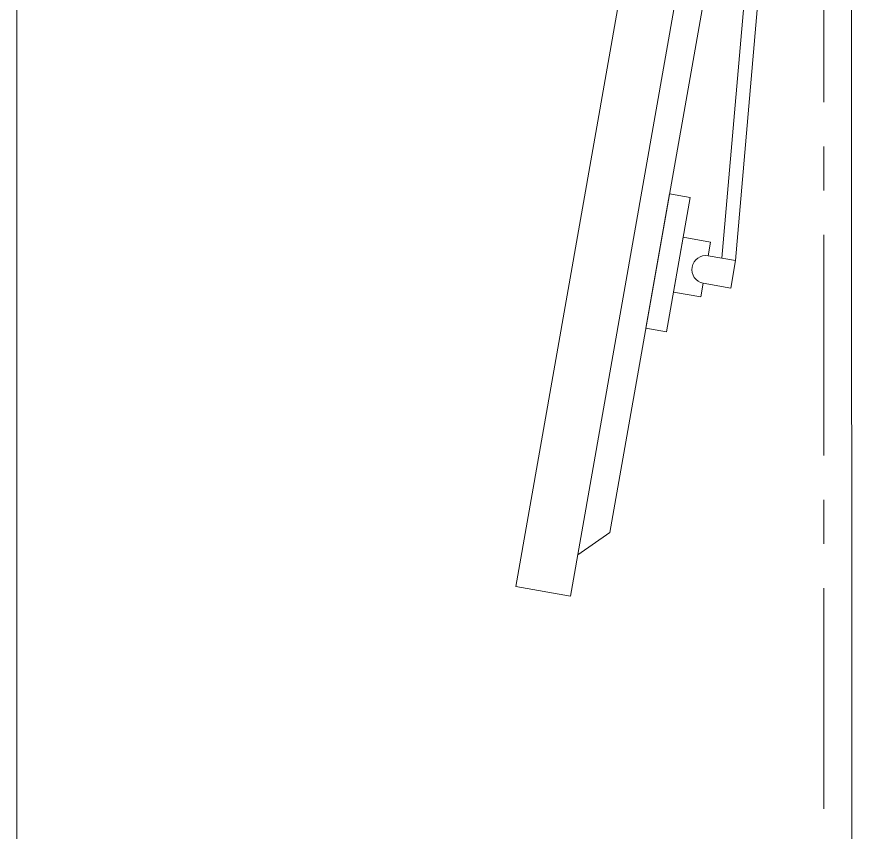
# Model space of a CAD drawing. Header units: millimetres. Extents: x 26027 to 581921, y 7230 to 233891.
# Drawn here: x 479668 to 480269, y 160909 to 161495 of the extents above; entities that cross this region are included whole.
import ezdxf

# ---------------------------------------------------------------- set-up
doc = ezdxf.new("R2010")
doc.units = ezdxf.units.MM
doc.header["$LTSCALE"] = 5
doc.linetypes.add('CENTER', pattern=[50.8, 31.75, -6.35, 6.35, -6.35])
doc.linetypes.add('HIDDEN', pattern=[9.525, 6.35, -3.175])
doc.layers.add('axes', color=9, linetype='Continuous')
doc.layers.add('Medical Equipment and Furniture', color=163, linetype='Continuous', lineweight=0)
doc.layers.add('Walls', color=32, linetype='Continuous', lineweight=5)

# ---------------------------------------------------------------- blocks, each defined once
blk = doc.blocks.new('ITVRWS1-P')
for p, q in [((0.04, 0), (-0.04, 0)), ((0.04, 0), (-0.04, 0)), ((-0.04, -0.02), (-0.04, 0)), ((0.04, -0.02), (0.04, 0)), ((0.04, -0.02), (-0.04, -0.02)), ((-0.02, -0.04085), (-0.02, -0.02)), ((0.02, -0.04085), (0.02, -0.02)), ((-0.50662, -0.08298), (-0.01, -0.03998)), ((-0.01, -0.04), (-0.01, -0.06)), ((0.01, -0.04), (-0.01, -0.04)), ((0.01, -0.03998), (0.01, -0.06)), ((0.50662, -0.083), (0.01, -0.03998)), ((-0.50488, -0.09287), (-0.01, -0.05002)), ((0.50487, -0.09289), (0.01, -0.05002)), ((-0.02, -0.06), (-0.02, -0.08)), ((-0.01, -0.06), (-0.02, -0.06)), ((0.02, -0.06), (0.01, -0.06)), ((0.02, -0.06), (0.02, -0.08)), ((-0.52631, -0.08647), (-0.50662, -0.083)), ((-0.50662, -0.08298), (-0.50314, -0.1027)), ((-0.049, -0.095), (-0.049, -0.08)), ((-0.049, -0.08), (0.049, -0.08)), ((-0.02, -0.08), (0.02, -0.08)), ((0.049, -0.095), (0.049, -0.08)), ((0.50662, -0.083), (0.50314, -0.10272)), ((0.52631, -0.08649), (0.50661, -0.08302)), ((-0.52631, -0.08647), (-0.52284, -0.10617)), ((0.52631, -0.08649), (0.52283, -0.10619)), ((-0.19807, -0.095), (-0.21807, -0.115)), ((0.19806, -0.095), (-0.19807, -0.095)), ((-0.049, -0.095), (0.049, -0.095)), ((0.19806, -0.095), (0.21806, -0.115)), ((-0.50314, -0.1027), (-0.49329, -0.10096)), ((-0.49329, -0.10096), (-0.48982, -0.12066)), ((0.49329, -0.10098), (0.48982, -0.12068)), ((0.50314, -0.10272), (0.49329, -0.10098)), ((-0.31186, -0.10451), (-0.70197, -0.17329)), ((-0.53269, -0.1079), (-0.52284, -0.10617)), ((-0.53269, -0.1079), (-0.52921, -0.1276)), ((-0.31186, -0.10451), (-0.28869, -0.12074)), ((0.31185, -0.10452), (0.28868, -0.12075)), ((0.31185, -0.10452), (0.70196, -0.17332)), ((0.53268, -0.10793), (0.52283, -0.10619)), ((0.53268, -0.10793), (0.52921, -0.12762)), ((-0.25914, -0.11553), (-0.74774, -0.20167)), ((-0.55777, -0.13264), (-0.46126, -0.11562)), ((-0.45866, -0.13039), (-0.46126, -0.11562)), ((-0.2522, -0.15492), (-0.25914, -0.11553)), ((-0.24807, -0.11499), (-0.24807, -0.15499)), ((0.24806, -0.11501), (-0.24807, -0.11499)), ((0.24806, -0.15501), (0.24806, -0.11501)), ((0.25219, -0.15493), (0.25914, -0.11554)), ((0.25914, -0.11554), (0.74773, -0.2017)), ((0.45865, -0.13041), (0.46126, -0.11564)), ((0.46126, -0.11564), (0.55777, -0.13266)), ((-0.48982, -0.12066), (-0.52921, -0.1276)), ((0.48982, -0.12068), (0.52921, -0.12762)), ((-0.55517, -0.14741), (-0.45866, -0.13039)), ((0.45865, -0.13041), (0.55516, -0.14743)), ((-0.55517, -0.14741), (-0.55777, -0.13264)), ((0.55516, -0.14743), (0.55777, -0.13266)), ((-0.2522, -0.15492), (-0.74079, -0.24106)), ((0.24806, -0.15501), (-0.24807, -0.15499)), ((0.25219, -0.15493), (0.74078, -0.24109)), ((-0.70197, -0.17329), (-0.71819, -0.19646)), ((0.70196, -0.17332), (0.71819, -0.19649)), ((-0.225, -0.17812), (-0.22501, -0.34812)), ((0.225, -0.17812), (-0.225, -0.17812)), ((0.225, -0.17812), (0.22499, -0.34812)), ((-0.74774, -0.20167), (-0.74079, -0.24106)), ((0.20888, -0.19855), (0.20888, -0.21899)), ((0.74773, -0.2017), (0.74078, -0.24109)), ((0.20888, -0.21899), (0.18392, -0.21898)), ((0.22499, -0.34812), (-0.22501, -0.34812))]:
    blk.add_line(p, q)
at = {"color": 8, "linetype": 'HIDDEN'}
for p, q in [((-0.19862, -0.13012), (-0.19862, -0.03212)), ((-0.19862, -0.03212), (0.18438, -0.03212)), ((0.18438, -0.13012), (0.18438, -0.03212)), ((-0.19862, -0.13012), (0.18438, -0.13012))]:
    blk.add_line(p, q, dxfattribs=at)
for points in [[(-0.15231, -0.19855), (-0.15231, -0.32454), (-0.20683, -0.32453), (-0.20682, -0.19855)], [(-0.02964, -0.24622), (-0.02964, -0.27346), (-0.10801, -0.27346), (-0.10801, -0.24622)], [(0.20547, -0.24623), (0.20547, -0.31773), (0.00443, -0.31773), (0.00443, -0.24622)], [(-0.02964, -0.31773), (-0.02964, -0.2973), (-0.11142, -0.2973), (-0.11142, -0.31773)]]:
    blk.add_lwpolyline(points, close=True)
blk.add_lwpolyline([(0.18392, -0.21898), (-0.12505, -0.21898), (-0.12505, -0.19855), (0.20888, -0.19855)])
for centre, start, end in [((0, -0.06), 179.99878, 359.99878), ((-0.51299, -0.10443), 189.99878, 9.99878), ((0.51299, -0.10445), 169.99878, 349.99878)]:
    blk.add_arc(centre, 0.01, start, end)

msp = doc.modelspace()

# ---------------------------------------------------------------- linework, layer by layer
at = {"layer": 'axes', "linetype": 'CENTER', "lineweight": 0}
msp.add_line((480248.77, 120285.58, 0), (480248.77, 230811.1, 0), dxfattribs=at)
at = {"layer": 'Medical Equipment and Furniture'}
msp.add_line((479668.39, 159235.27, 2.36), (479668.39, 163880.27, 2.36), dxfattribs=at)
at = {"layer": 'Walls'}
msp.add_line((480269.3, 159235.27, 0.8), (480268.39, 163680.27, 2.36), dxfattribs=at)

# ---------------------------------------------------------------- block references
at = {"layer": 'Medical Equipment and Furniture', "lineweight": 0, "xscale": -1000, "yscale": 1000, "zscale": 1000, "rotation": 269.9907230675672}
msp.add_blockref('ITVRWS1-P', (480268.4, 161826.3, 2.36), dxfattribs=at)

doc.saveas('drawing.dxf')
